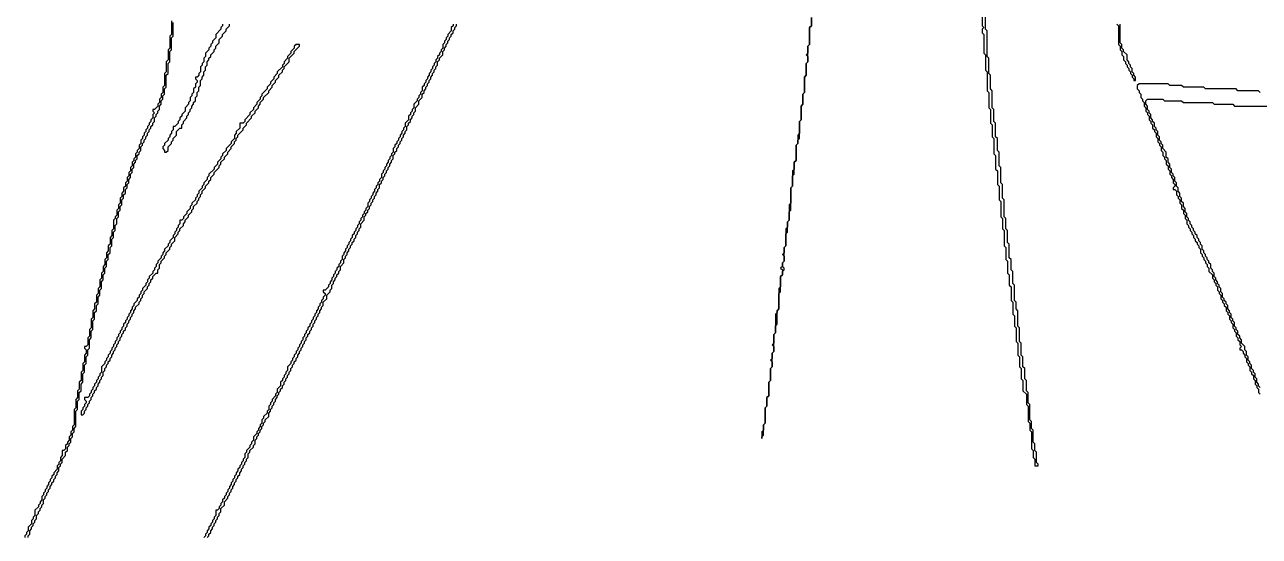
# Model space of a CAD drawing. Header units: metres. Extents: x 0 to 500, y 0 to 703.
# Drawn here: x 181.9 to 272.3, y 246.2 to 283.7 of the extents above; entities that cross this region are included whole.
import ezdxf

# ---------------------------------------------------------------- set-up
doc = ezdxf.new("R2010")
doc.units = ezdxf.units.M

msp = doc.modelspace()

# ---------------------------------------------------------------- linework, layer by layer
for points in [[(252, 285.125), (252, 283.625), (252.125, 283.5), (252, 283.375), (252, 283.125), (252.125, 283), (252.125, 281.625), (252.25, 281.5), (252.25, 280.375), (252.375, 280.25), (252.375, 278.875), (252.5, 278.75), (252.5, 277.625), (252.625, 277.5), (252.625, 276.5), (252.75, 276.375), (252.75, 275.5), (252.875, 275.375), (252.875, 274.25), (253, 274.125), (253, 273.125), (253.125, 273), (253.125, 272), (253.25, 271.875), (253.25, 270.875), (253.375, 270.75), (253.375, 269.625), (253.5, 269.5), (253.5, 268.75), (253.625, 268.625), (253.625, 267.5), (253.75, 267.375), (253.75, 266.5), (253.875, 266.375), (253.875, 265.5), (254, 265.375), (254, 264.625), (254.125, 264.5), (254.125, 263.5), (254.25, 263.375), (254.25, 262.5), (254.375, 262.375), (254.375, 261.625), (254.5, 261.5), (254.5, 260.5), (254.625, 260.375), (254.625, 259.5), (254.75, 259.375), (254.75, 258.625), (254.875, 258.5), (254.875, 257.75), (255, 257.625), (255, 256.875), (255.25, 256.625), (255.25, 255.875), (255.375, 255.75), (255.375, 254.625), (255.5, 254.5), (255.5, 254), (255.625, 253.875), (255.625, 252.625), (255.75, 252.5), (255.75, 252), (255.875, 251.875), (255.875, 251.375), (256.125, 251.375), (256.125, 251.5), (256, 251.625), (256, 252.375), (255.875, 252.5), (255.875, 253), (255.75, 253.125), (255.75, 254), (255.625, 254.125), (255.625, 254.625), (255.5, 254.75), (255.5, 255.875), (255.375, 256), (255.375, 256.75), (255.25, 256.875), (255.25, 257.625), (255.125, 257.75), (255.125, 258.5), (255, 258.625), (255, 259.375), (254.875, 259.5), (254.875, 260.375), (254.75, 260.5), (254.75, 261.5), (254.625, 261.625), (254.625, 262.75), (254.5, 262.875), (254.5, 263.375), (254.375, 263.5), (254.375, 264.625), (254.25, 264.75), (254.25, 265.625), (254.125, 265.75), (254.125, 266.5), (254, 266.625), (254, 267.625), (253.875, 267.75), (253.875, 268.625), (253.75, 268.75), (253.75, 269.5), (253.625, 269.625), (253.625, 270.875), (253.5, 271), (253.5, 272), (253.375, 272.125), (253.375, 273.25), (253.25, 273.375), (253.25, 274.375), (253.125, 274.5), (253.125, 275.375), (253, 275.5), (253, 276.5), (252.875, 276.625), (252.875, 277.5), (252.75, 277.625), (252.75, 278.875), (252.625, 279), (252.625, 280), (252.5, 280.125), (252.5, 281.25), (252.375, 281.375), (252.375, 283.25), (252.25, 283.375), (252.25, 284.875)], [(192.625, 284), (192.625, 283), (192.5, 282.875), (192.5, 282), (192.375, 281.875), (192.375, 281.125), (192.25, 281), (192.25, 280.25), (192.125, 280.125), (192.125, 279.25), (192, 279.125), (192, 278.75), (191.875, 278.625), (191.875, 278.375), (191.75, 278.25), (191.75, 278), (191.625, 277.875), (191.625, 277.75), (191.375, 277.5), (191.25, 277.5), (191.25, 277.375), (191.375, 277.25), (191.25, 277.125), (191.25, 276.875), (191.125, 276.75), (191.125, 276.625), (191, 276.5), (191, 276.375), (190.875, 276.25), (190.875, 276.125), (190.75, 276), (190.75, 275.875), (190.625, 275.75), (190.625, 275.625), (190.5, 275.5), (190.5, 275.375), (190.375, 275.25), (190.375, 275), (190.25, 274.875), (190.25, 274.625), (190.125, 274.5), (190.125, 274.375), (190, 274.25), (190, 274), (189.875, 273.875), (189.875, 273.75), (189.75, 273.625), (189.75, 273.375), (189.625, 273.25), (189.625, 273), (189.5, 272.875), (189.5, 272.625), (189.375, 272.5), (189.375, 272.25), (189.25, 272.125), (189.25, 271.875), (189.125, 271.75), (189.125, 271.5), (189, 271.375), (189, 271.125), (188.875, 271), (188.875, 270.625), (188.75, 270.5), (188.75, 270.25), (188.625, 270.125), (188.625, 269.75), (188.5, 269.625), (188.5, 269.5), (188.375, 269.375), (188.375, 268.75), (188.25, 268.625), (188.25, 268.25), (188.125, 268.125), (188.125, 267.625), (188, 267.5), (188, 267.125), (187.875, 267), (187.875, 266.625), (187.75, 266.5), (187.75, 266.125), (187.625, 266), (187.625, 265.625), (187.5, 265.5), (187.5, 265.125), (187.375, 265), (187.375, 264.5), (187.25, 264.375), (187.25, 264), (187.125, 263.875), (187.125, 263.375), (187, 263.25), (187, 262.875), (186.875, 262.75), (186.875, 262.25), (186.75, 262.125), (186.75, 261.5), (186.625, 261.375), (186.625, 260.875), (186.5, 260.75), (186.5, 260.25), (186.375, 260.125), (186.25, 260.125), (186.25, 260), (186.375, 259.875), (186.375, 259.625), (186.25, 259.5), (186.25, 259), (186.125, 258.875), (186.125, 258.375), (186, 258.25), (186, 257.625), (185.875, 257.5), (185.875, 257), (185.75, 256.875), (185.75, 256.375), (185.625, 256.25), (185.625, 255.625), (185.5, 255.5), (185.5, 254.375), (185.375, 254.25), (185.375, 254), (185.25, 253.875), (185.25, 253.625), (185.125, 253.5), (185.125, 253.25), (185, 253.125), (185, 253), (184.875, 252.875), (184.875, 252.625), (184.75, 252.5), (184.625, 252.5), (184.625, 252.125), (184.5, 252), (184.5, 251.75), (184.375, 251.625), (184.375, 251.5), (184.25, 251.375), (184.25, 251.125), (184, 250.875), (184, 250.75), (183.875, 250.625), (183.875, 250.5), (183.75, 250.375), (183.75, 250.25), (183.625, 250.125), (183.625, 250), (183.5, 249.875), (183.5, 249.75), (183.375, 249.625), (183.375, 249.5), (183.25, 249.375), (183.25, 249.25), (183.125, 249.125), (183.125, 248.875), (183, 248.75), (183, 248.625), (182.875, 248.5), (182.875, 248.375), (182.625, 248.125), (182.625, 247.75), (182.5, 247.625), (182.5, 247.5), (182.375, 247.375), (182.375, 247.125), (182.125, 246.875), (182.125, 246.625), (182, 246.5), (182, 246.375), (181.875, 246.25), (181.875, 246.125)], [(239.5, 284.25), (239.5, 283.625), (239.375, 283.5), (239.375, 282.25), (239.25, 282.125), (239.25, 281.625), (239.125, 281.5), (239.25, 281.375), (239.25, 281), (239.125, 280.875), (239.125, 280), (239, 279.875), (239, 278.75), (238.875, 278.625), (238.875, 277.875), (238.75, 277.75), (238.75, 276.75), (238.625, 276.625), (238.625, 275.75), (238.5, 275.625), (238.5, 275), (238.375, 274.875), (238.375, 273.75), (238.25, 273.625), (238.25, 273.125), (238.125, 273), (238.125, 271.875), (238, 271.75), (238, 270.625), (237.875, 270.5), (237.875, 269.375), (237.75, 269.25), (237.75, 268.875), (237.625, 268.75), (237.625, 267.5), (237.5, 267.375), (237.5, 267), (237.375, 266.875), (237.5, 266.75), (237.5, 266.375), (237.375, 266.25), (237.375, 266), (237.25, 265.875), (237.375, 265.75), (237.375, 265.375), (237.25, 265.25), (237.25, 264.5), (237.125, 264.375), (237.125, 262.875), (237, 262.75), (237, 262.625), (236.875, 262.5), (236.875, 261.125), (236.75, 261), (236.75, 260.375), (236.625, 260.25), (236.75, 260.125), (236.75, 259.75), (236.625, 259.625), (236.625, 259.25), (236.5, 259.125), (236.625, 259), (236.625, 258.625), (236.5, 258.5), (236.5, 257.625), (236.375, 257.5), (236.375, 256.5), (236.25, 256.375), (236.25, 255.75), (236.125, 255.625), (236.125, 254.5), (236, 254.375), (236, 254), (235.875, 253.875), (235.875, 253.375), (235.875, 253.5), (236, 253.625), (236, 254.375), (236.125, 254.5), (236.125, 255.625), (236.25, 255.75), (236.25, 256.375), (236.375, 256.5), (236.375, 257.5), (236.5, 257.625), (236.5, 258.5), (236.625, 258.625), (236.625, 259.625), (236.75, 259.75), (236.75, 261), (236.875, 261.125), (236.875, 261.625), (237, 261.75), (237, 262.75), (237.125, 262.875), (237.125, 264), (237.25, 264.125), (237.25, 265.25), (237.375, 265.375), (237.375, 265.625), (237.5, 265.75), (237.5, 265.875), (237.375, 266), (237.375, 266.25), (237.5, 266.375), (237.5, 267.375), (237.625, 267.5), (237.625, 268.375), (237.75, 268.5), (237.75, 269.25), (237.875, 269.375), (237.875, 270), (238, 270.125), (238, 271.75), (238.125, 271.875), (238.125, 272.625), (238.25, 272.75), (238.25, 273.625), (238.375, 273.75), (238.375, 274.875), (238.5, 275), (238.5, 275.25), (238.625, 275.375), (238.625, 276.625), (238.75, 276.75), (238.75, 277.75), (238.875, 277.875), (238.875, 278.625), (239, 278.75), (239, 279.875), (239.125, 280), (239.125, 280.875), (239.25, 281), (239.25, 282.125), (239.375, 282.25), (239.375, 283.5), (239.5, 283.625), (239.5, 284.25)], [(182.125, 246.125), (182.125, 246.25), (182.25, 246.375), (182.25, 246.625), (182.375, 246.75), (182.375, 246.875), (182.5, 247), (182.5, 247.125), (182.625, 247.25), (182.625, 247.375), (182.75, 247.5), (182.75, 247.75), (182.875, 247.875), (182.875, 248), (183, 248.125), (183, 248.25), (183.125, 248.375), (183.125, 248.5), (183.25, 248.625), (183.25, 248.875), (183.375, 249), (183.375, 249.125), (183.5, 249.25), (183.5, 249.375), (183.625, 249.5), (183.625, 249.625), (183.75, 249.75), (183.75, 249.875), (183.875, 250), (183.875, 250.125), (184, 250.25), (184, 250.375), (184.125, 250.5), (184.125, 250.625), (184.25, 250.75), (184.25, 250.875), (184.375, 251), (184.375, 251.25), (184.5, 251.375), (184.5, 251.5), (184.625, 251.625), (184.625, 251.875), (184.875, 252.125), (184.875, 252.375), (185, 252.5), (185, 252.75), (185.125, 252.875), (185.125, 253), (185.25, 253.125), (185.25, 253.375), (185.375, 253.5), (185.375, 253.75), (185.5, 253.875), (185.5, 254.125), (185.625, 254.25), (185.625, 255.375), (185.75, 255.5), (185.75, 256.125), (185.875, 256.25), (185.875, 256.75), (186, 256.875), (186, 257.375), (186.125, 257.5), (186.125, 258.125), (186.25, 258.25), (186.25, 258.75), (186.375, 258.875), (186.375, 259.375), (186.5, 259.5), (186.5, 259.875), (186.625, 260), (186.625, 260.625), (186.75, 260.75), (186.75, 261.25), (186.875, 261.375), (186.875, 262), (187, 262.125), (187, 262.625), (187.125, 262.75), (187.125, 263.125), (187.25, 263.25), (187.25, 263.75), (187.375, 263.875), (187.375, 264.25), (187.5, 264.375), (187.5, 264.875), (187.625, 265), (187.625, 265.375), (187.75, 265.5), (187.75, 265.875), (187.875, 266), (187.875, 266.375), (188, 266.5), (188, 266.875), (188.125, 267), (188.125, 267.375), (188.25, 267.5), (188.25, 268), (188.375, 268.125), (188.375, 268.5), (188.5, 268.625), (188.5, 269), (188.625, 269.125), (188.625, 269.5), (188.75, 269.625), (188.75, 270), (188.875, 270.125), (188.875, 270.375), (189, 270.5), (189, 270.875), (189.125, 271), (189.125, 271.25), (189.25, 271.375), (189.25, 271.625), (189.375, 271.75), (189.375, 272), (189.5, 272.125), (189.5, 272.375), (189.625, 272.5), (189.625, 272.75), (189.75, 272.875), (189.75, 273.125), (189.875, 273.25), (189.875, 273.5), (190, 273.625), (190, 273.75), (190.125, 273.875), (190.125, 274.125), (190.25, 274.25), (190.25, 274.375), (190.375, 274.5), (190.375, 274.75), (190.5, 274.875), (190.5, 275), (190.625, 275.125), (190.625, 275.25), (190.75, 275.375), (190.75, 275.5), (190.875, 275.625), (190.875, 275.75), (191, 275.875), (191, 276), (191.125, 276.125), (191.125, 276.25), (191.25, 276.375), (191.25, 276.5), (191.375, 276.625), (191.375, 276.875), (191.5, 277), (191.5, 277.125), (191.625, 277.25), (191.625, 277.375), (191.75, 277.5), (191.75, 277.75), (191.875, 277.875), (191.875, 278.125), (192, 278.25), (192, 278.5), (192.125, 278.625), (192.125, 279), (192.25, 279.125), (192.25, 280), (192.375, 280.125), (192.375, 280.875), (192.5, 281), (192.5, 281.75), (192.625, 281.875), (192.625, 282.75), (192.75, 282.875), (192.75, 283.875)], [(196.375, 283.75), (196.375, 283.625), (196.25, 283.5), (196.25, 283.375), (195.875, 283), (195.875, 282.75), (195.625, 282.5), (195.625, 282.375), (195.5, 282.25), (195.5, 282.125), (195.375, 282), (195.375, 281.875), (195.125, 281.625), (195.125, 281.375), (195, 281.25), (195, 281), (194.875, 280.875), (194.875, 280.75), (194.75, 280.625), (194.75, 280.25), (194.625, 280.125), (194.625, 280), (194.5, 279.875), (194.375, 279.875), (194.375, 279.75), (194.5, 279.625), (194.5, 279.5), (194.375, 279.375), (194.375, 279.125), (194.25, 279), (194.25, 278.75), (194.125, 278.625), (194.125, 278.5), (194, 278.375), (194, 278.125), (193.875, 278), (193.875, 277.875), (193.625, 277.625), (193.625, 277.375), (193.375, 277.125), (193.375, 277), (193.25, 276.875), (193.25, 276.75), (193.125, 276.625), (193.125, 276.5), (192.875, 276.25), (192.75, 276.25), (192.75, 276), (192.625, 275.875), (192.625, 275.75), (192.5, 275.625), (192.5, 275.5), (192.375, 275.375), (192.375, 275.25), (192.125, 275), (192.125, 274.875), (192, 274.75), (192, 274.625), (192.125, 274.5), (192.125, 274.375), (192.25, 274.375), (192.375, 274.5), (192.375, 274.75), (192.625, 275), (192.625, 275.125), (192.75, 275.25), (192.75, 275.375), (193, 275.625), (193, 275.875), (193.25, 276.125), (193.375, 276.125), (193.375, 276.375), (193.5, 276.5), (193.5, 276.625), (193.75, 276.875), (193.75, 277), (193.875, 277.125), (193.875, 277.25), (194, 277.375), (194, 277.5), (194.125, 277.625), (194.125, 277.75), (194.25, 277.875), (194.25, 278), (194.375, 278.125), (194.375, 278.375), (194.5, 278.5), (194.5, 278.75), (194.625, 278.875), (194.625, 279.125), (194.75, 279.25), (194.75, 279.625), (194.875, 279.75), (194.875, 279.875), (195, 280), (195, 280.25), (195.125, 280.375), (195.125, 280.625), (195.25, 280.75), (195.25, 281), (195.375, 281.125), (195.375, 281.25), (195.5, 281.375), (195.5, 281.5), (195.75, 281.75), (195.75, 281.875), (195.875, 282), (195.875, 282.125), (196.125, 282.375), (196.125, 282.625), (196.375, 282.875), (196.375, 283), (196.625, 283.25), (196.625, 283.375), (196.875, 283.625), (196.875, 283.75)], [(213.25, 283.75), (213.25, 283.625), (213.125, 283.5), (213.125, 283.25), (212.875, 283), (212.875, 282.875), (212.75, 282.75), (212.75, 282.625), (212.625, 282.5), (212.625, 282.375), (212.5, 282.25), (212.5, 282), (212.375, 281.875), (212.375, 281.75), (212.25, 281.625), (212.25, 281.5), (212.125, 281.375), (212.125, 281.25), (212, 281.125), (212, 281), (211.875, 280.875), (211.875, 280.75), (211.75, 280.625), (211.75, 280.5), (211.625, 280.375), (211.625, 280.25), (211.5, 280.125), (211.5, 280), (211.375, 279.875), (211.375, 279.75), (211.25, 279.625), (211.25, 279.5), (211.125, 279.375), (211.125, 279.25), (211, 279.125), (211, 278.875), (210.875, 278.75), (210.875, 278.625), (210.75, 278.5), (210.75, 278.375), (210.625, 278.25), (210.625, 278.125), (210.375, 277.875), (210.375, 277.625), (210.25, 277.5), (210.25, 277.375), (210.125, 277.25), (210.125, 277.125), (210, 277), (210, 276.75), (209.75, 276.5), (209.75, 276.25), (209.625, 276.125), (209.625, 276), (209.5, 275.875), (209.5, 275.75), (209.375, 275.625), (209.375, 275.5), (209.25, 275.375), (209.25, 275.25), (209.125, 275.125), (209.125, 275), (209, 274.875), (209, 274.75), (208.875, 274.625), (208.875, 274.375), (208.75, 274.25), (208.75, 274.125), (208.625, 274), (208.625, 273.875), (208.5, 273.75), (208.5, 273.625), (208.375, 273.5), (208.375, 273.375), (208.25, 273.25), (208.25, 273.125), (208.125, 273), (208.125, 272.875), (208, 272.75), (208, 272.5), (207.875, 272.375), (207.875, 272.25), (207.75, 272.125), (207.75, 272), (207.625, 271.875), (207.625, 271.75), (207.5, 271.625), (207.5, 271.5), (207.375, 271.375), (207.375, 271.25), (207.25, 271.125), (207.25, 271), (207.125, 270.875), (207.125, 270.75), (207, 270.625), (207, 270.375), (206.875, 270.25), (206.875, 270.125), (206.75, 270), (206.75, 269.875), (206.625, 269.75), (206.625, 269.625), (206.5, 269.5), (206.5, 269.375), (206.375, 269.25), (206.375, 269.125), (206.25, 269), (206.25, 268.875), (206.125, 268.75), (206.125, 268.625), (206, 268.5), (206, 268.375), (205.875, 268.25), (205.875, 268.125), (205.75, 268), (205.75, 267.875), (205.625, 267.75), (205.625, 267.625), (205.5, 267.5), (205.5, 267.375), (205.375, 267.25), (205.375, 267.125), (205.25, 267), (205.25, 266.875), (205.125, 266.75), (205.125, 266.5), (205, 266.375), (205, 266.25), (204.875, 266.125), (204.875, 266), (204.75, 265.875), (204.75, 265.75), (204.625, 265.625), (204.625, 265.5), (204.5, 265.375), (204.5, 265.25), (204.375, 265.125), (204.375, 265), (204.25, 264.875), (204.25, 264.75), (204.125, 264.625), (204.125, 264.5), (203.875, 264.25), (203.75, 264.25), (203.75, 264.125), (203.875, 264), (203.875, 263.875), (203.75, 263.75), (203.75, 263.625), (203.625, 263.5), (203.625, 263.375), (203.5, 263.25), (203.5, 263.125), (203.375, 263), (203.375, 262.875), (203.25, 262.75), (203.25, 262.625), (203.125, 262.5), (203.125, 262.375), (203, 262.25), (203, 262.125), (202.875, 262), (202.875, 261.875), (202.75, 261.75), (202.75, 261.625), (202.625, 261.5), (202.625, 261.375), (202.5, 261.25), (202.5, 261.125), (202.375, 261), (202.375, 260.875), (202.25, 260.75), (202.25, 260.625), (202.125, 260.5), (202.125, 260.375), (202, 260.25), (202, 260.125), (201.875, 260), (201.875, 259.875), (201.75, 259.75), (201.75, 259.625), (201.625, 259.5), (201.625, 259.375), (201.5, 259.25), (201.5, 259.125), (201.375, 259), (201.375, 258.875), (201.125, 258.625), (201.125, 258.375), (201, 258.25), (201, 258.125), (200.875, 258), (200.875, 257.875), (200.75, 257.75), (200.75, 257.625), (200.625, 257.5), (200.625, 257.25), (200.375, 257), (200.375, 256.75), (200.25, 256.625), (200.25, 256.5), (200, 256.25), (200, 256.125), (199.875, 256), (199.875, 255.875), (199.75, 255.75), (199.75, 255.5), (199.625, 255.375), (199.625, 255.25), (199.375, 255), (199.375, 254.875), (199.25, 254.75), (199.25, 254.5), (199.125, 254.375), (199.125, 254.25), (199, 254.125), (199, 254), (198.875, 253.875), (198.875, 253.75), (198.625, 253.5), (198.625, 253.25), (198.5, 253.125), (198.5, 253), (198.375, 252.875), (198.375, 252.75), (198.125, 252.5), (198.125, 252.375), (198, 252.25), (198, 252), (197.875, 251.875), (197.875, 251.75), (197.75, 251.625), (197.75, 251.5), (197.625, 251.375), (197.625, 251.25), (197.5, 251.125), (197.5, 251), (197.375, 250.875), (197.375, 250.75), (197.25, 250.625), (197.25, 250.5), (197.125, 250.375), (197.125, 250.25), (197, 250.125), (197, 250), (196.875, 249.875), (196.875, 249.75), (196.75, 249.625), (196.75, 249.5), (196.625, 249.375), (196.625, 249.25), (196.5, 249.125), (196.5, 249), (196.375, 248.875), (196.375, 248.75), (196.25, 248.625), (196.25, 248.5), (196.125, 248.375), (196.125, 248.25), (196, 248.125), (195.875, 248.125), (195.875, 247.75), (195.75, 247.625), (195.75, 247.5), (195.625, 247.375), (195.625, 247.25), (195.5, 247.125), (195.5, 247), (195.375, 246.875), (195.375, 246.75), (195.25, 246.625), (195.25, 246.5), (195.125, 246.375), (195.125, 246.25), (195, 246.125)], [(195.25, 246.125), (195.375, 246.25), (195.375, 246.375), (195.5, 246.5), (195.5, 246.625), (195.625, 246.75), (195.625, 246.875), (195.75, 247), (195.75, 247.125), (195.875, 247.25), (195.875, 247.375), (196, 247.5), (196, 247.625), (196.125, 247.75), (196.125, 247.875), (196.25, 248), (196.25, 248.25), (196.5, 248.5), (196.5, 248.75), (196.75, 249), (196.75, 249.125), (196.875, 249.25), (196.875, 249.375), (197, 249.5), (197, 249.625), (197.125, 249.75), (197.125, 249.875), (197.25, 250), (197.25, 250.125), (197.375, 250.25), (197.375, 250.375), (197.5, 250.5), (197.5, 250.625), (197.625, 250.75), (197.625, 250.875), (197.75, 251), (197.75, 251.125), (197.875, 251.25), (197.875, 251.375), (198, 251.5), (198, 251.625), (198.125, 251.75), (198.125, 251.875), (198.25, 252), (198.25, 252.25), (198.375, 252.375), (198.375, 252.5), (198.625, 252.75), (198.625, 252.875), (198.75, 253), (198.75, 253.25), (198.875, 253.375), (198.875, 253.5), (199, 253.625), (199, 253.75), (199.125, 253.875), (199.125, 254), (199.25, 254.125), (199.25, 254.25), (199.375, 254.375), (199.375, 254.5), (199.5, 254.625), (199.5, 254.75), (199.75, 255), (199.75, 255.25), (199.875, 255.375), (199.875, 255.5), (200, 255.625), (200, 255.75), (200.125, 255.875), (200.125, 256), (200.25, 256.125), (200.25, 256.25), (200.375, 256.375), (200.375, 256.5), (200.5, 256.625), (200.5, 256.75), (200.625, 256.875), (200.625, 257), (200.75, 257.125), (200.75, 257.25), (200.875, 257.375), (200.875, 257.5), (201, 257.625), (201, 257.75), (201.125, 257.875), (201.125, 258), (201.25, 258.125), (201.25, 258.25), (201.375, 258.375), (201.375, 258.5), (201.5, 258.625), (201.5, 258.75), (201.625, 258.875), (201.625, 259), (201.75, 259.125), (201.75, 259.25), (201.875, 259.375), (201.875, 259.5), (202, 259.625), (202, 259.75), (202.125, 259.875), (202.125, 260), (202.25, 260.125), (202.25, 260.25), (202.375, 260.375), (202.375, 260.5), (202.5, 260.625), (202.5, 260.75), (202.625, 260.875), (202.625, 261), (202.75, 261.125), (202.75, 261.25), (202.875, 261.375), (202.875, 261.5), (203, 261.625), (203, 261.75), (203.125, 261.875), (203.125, 262), (203.25, 262.125), (203.25, 262.25), (203.375, 262.375), (203.375, 262.5), (203.5, 262.625), (203.5, 262.75), (203.625, 262.875), (203.625, 263), (203.75, 263.125), (203.75, 263.375), (204, 263.625), (204, 263.875), (204.25, 264.125), (204.25, 264.25), (204.375, 264.375), (204.375, 264.625), (204.5, 264.75), (204.5, 264.875), (204.625, 265), (204.625, 265.125), (204.75, 265.25), (204.75, 265.375), (204.875, 265.5), (204.875, 265.625), (205, 265.75), (205, 266), (205.25, 266.25), (205.25, 266.5), (205.375, 266.625), (205.375, 266.75), (205.5, 266.875), (205.5, 267), (205.625, 267.125), (205.625, 267.25), (205.75, 267.375), (205.75, 267.5), (205.875, 267.625), (205.875, 267.75), (206, 267.875), (206, 268), (206.125, 268.125), (206.125, 268.25), (206.25, 268.375), (206.25, 268.5), (206.375, 268.625), (206.375, 268.75), (206.5, 268.875), (206.5, 269.125), (206.75, 269.375), (206.75, 269.625), (206.875, 269.75), (206.875, 269.875), (207, 270), (207, 270.125), (207.125, 270.25), (207.125, 270.375), (207.25, 270.5), (207.25, 270.625), (207.375, 270.75), (207.375, 270.875), (207.5, 271), (207.5, 271.125), (207.625, 271.25), (207.625, 271.375), (207.75, 271.5), (207.75, 271.625), (207.875, 271.75), (207.875, 272), (208, 272.125), (208, 272.25), (208.125, 272.375), (208.125, 272.5), (208.25, 272.625), (208.25, 272.75), (208.375, 272.875), (208.375, 273), (208.5, 273.125), (208.5, 273.25), (208.625, 273.375), (208.625, 273.5), (208.75, 273.625), (208.75, 273.75), (208.875, 273.875), (208.875, 274.125), (209, 274.25), (209, 274.375), (209.125, 274.5), (209.125, 274.625), (209.25, 274.75), (209.25, 274.875), (209.375, 275), (209.375, 275.125), (209.5, 275.25), (209.5, 275.375), (209.625, 275.5), (209.625, 275.625), (209.75, 275.75), (209.75, 275.875), (209.875, 276), (209.875, 276.25), (210, 276.375), (210, 276.5), (210.125, 276.625), (210.125, 276.75), (210.25, 276.875), (210.25, 277), (210.375, 277.125), (210.375, 277.25), (210.5, 277.375), (210.5, 277.625), (210.75, 277.875), (210.75, 278.125), (211, 278.375), (211, 278.625), (211.125, 278.75), (211.125, 278.875), (211.25, 279), (211.25, 279.125), (211.375, 279.25), (211.375, 279.375), (211.5, 279.5), (211.5, 279.625), (211.625, 279.75), (211.625, 279.875), (211.75, 280), (211.75, 280.125), (211.875, 280.25), (211.875, 280.375), (212, 280.5), (212, 280.625), (212.125, 280.75), (212.125, 281), (212.25, 281.125), (212.25, 281.25), (212.5, 281.5), (212.5, 281.75), (212.625, 281.875), (212.625, 282), (212.75, 282.125), (212.75, 282.25), (212.875, 282.375), (212.875, 282.5), (213, 282.625), (213, 282.75), (213.125, 282.875), (213.125, 283), (213.25, 283.125), (213.25, 283.25), (213.375, 283.375), (213.375, 283.5), (213.5, 283.625), (213.5, 283.75)], [(261.875, 283.75), (262, 283.625), (262, 282.25), (262.125, 282.125), (262.125, 281.875), (262.25, 281.75), (262.25, 281.5), (262.375, 281.375), (262.375, 281.125), (262.5, 281), (262.5, 280.875), (262.625, 280.75), (262.625, 280.625), (262.75, 280.5), (262.75, 280.375), (262.875, 280.25), (262.875, 280.125), (263, 280), (263, 279.875), (263.125, 279.75), (263.125, 279.625), (263.25, 279.625), (263.25, 279.875), (263.125, 280), (263.125, 280.125), (263, 280.25), (263, 280.5), (262.875, 280.625), (262.875, 280.75), (262.75, 280.875), (262.75, 281), (262.625, 281.125), (262.625, 281.5), (262.375, 281.75), (262.375, 281.875), (262.25, 282), (262.25, 282.25), (262.125, 282.375), (262.125, 283.75)], [(272.375, 278.75), (272.25, 278.875), (270.75, 278.875), (270.625, 279), (268.375, 279), (268.25, 279.125), (266.75, 279.125), (266.625, 279.25), (265.75, 279.25), (265.625, 279.375), (263.5, 279.375), (263.375, 279.25), (263.375, 279), (263.5, 278.875), (263.5, 278.75), (263.625, 278.625), (263.625, 278.375), (263.75, 278.25), (263.75, 278.125), (263.875, 278), (263.875, 277.75), (264, 277.625), (264, 277.375), (264.125, 277.25), (264.125, 277.125), (264.25, 277), (264.25, 276.75), (264.375, 276.625), (264.375, 276.5), (264.5, 276.375), (264.5, 276.125), (264.625, 276), (264.625, 275.875), (264.75, 275.75), (264.75, 275.5), (264.875, 275.375), (264.875, 275.125), (265, 275), (265, 274.875), (265.125, 274.75), (265.125, 274.5), (265.25, 274.375), (265.25, 274.125), (265.375, 274), (265.375, 273.875), (265.5, 273.75), (265.5, 273.5), (265.625, 273.375), (265.625, 273.125), (265.75, 273), (265.75, 272.75), (265.875, 272.625), (265.875, 272.5), (266, 272.375), (266, 272.125), (266.125, 272), (266.125, 271.875), (266, 271.75), (266, 271.625), (266.125, 271.625), (266.25, 271.5), (266.25, 271.25), (266.375, 271.125), (266.375, 271), (266.5, 270.875), (266.5, 270.625), (266.625, 270.5), (266.625, 270.25), (266.75, 270.125), (266.75, 269.875), (266.875, 269.75), (266.875, 269.5), (267, 269.375), (267, 269.125), (267.125, 269), (267.125, 268.875), (267.25, 268.75), (267.25, 268.625), (267.375, 268.5), (267.375, 268.375), (267.5, 268.25), (267.5, 268.125), (267.625, 268), (267.625, 267.875), (267.75, 267.75), (267.75, 267.625), (267.875, 267.5), (267.875, 267.375), (268, 267.25), (268, 267), (268.125, 266.875), (268.125, 266.75), (268.25, 266.625), (268.25, 266.5), (268.375, 266.375), (268.375, 266.25), (268.5, 266.125), (268.5, 266), (268.625, 265.875), (268.625, 265.625), (268.875, 265.375), (268.875, 265.125), (269, 265), (269, 264.875), (269.125, 264.75), (269.125, 264.625), (269.25, 264.5), (269.25, 264.25), (269.375, 264.125), (269.375, 264), (269.5, 263.875), (269.5, 263.625), (269.625, 263.5), (269.625, 263.375), (269.75, 263.25), (269.75, 263.125), (269.875, 263), (269.875, 262.75), (270, 262.625), (270, 262.5), (270.125, 262.375), (270.125, 262.125), (270.25, 262), (270.25, 261.875), (270.375, 261.75), (270.375, 261.5), (270.5, 261.375), (270.5, 261.25), (270.625, 261.125), (270.625, 260.875), (270.75, 260.75), (270.75, 260.625), (270.875, 260.5), (270.875, 260.25), (271, 260.125), (270.875, 260), (270.875, 259.875), (271, 259.875), (271.125, 259.75), (271.125, 259.625), (271.25, 259.5), (271.25, 259.375), (271.375, 259.25), (271.375, 259), (271.5, 258.875), (271.5, 258.75), (271.625, 258.625), (271.625, 258.375), (271.75, 258.25), (271.75, 258.125), (271.875, 258), (271.875, 257.75), (272, 257.625), (272, 257.375), (272.125, 257.25), (272.125, 257.125), (272.25, 257), (272.25, 256.75), (272.375, 256.625)], [(272.375, 257.125), (272.25, 257.25), (272.25, 257.375), (272.125, 257.5), (272.125, 257.75), (272, 257.875), (272, 258.125), (271.875, 258.25), (271.875, 258.375), (271.75, 258.5), (271.75, 258.75), (271.625, 258.875), (271.625, 259), (271.5, 259.125), (271.5, 259.375), (271.375, 259.5), (271.375, 259.75), (271.25, 259.875), (271.25, 260.125), (271, 260.375), (271, 260.625), (270.875, 260.75), (270.875, 260.875), (270.75, 261), (270.75, 261.25), (270.625, 261.375), (270.625, 261.5), (270.5, 261.625), (270.5, 261.875), (270.375, 262), (270.375, 262.125), (270.25, 262.25), (270.25, 262.5), (270.125, 262.625), (270.125, 262.75), (270, 262.875), (270, 263.125), (269.875, 263.25), (269.875, 263.375), (269.75, 263.5), (269.75, 263.625), (269.625, 263.75), (269.625, 264), (269.5, 264.125), (269.5, 264.375), (269.375, 264.5), (269.375, 264.625), (269.25, 264.75), (269.25, 264.875), (269.125, 265), (269.125, 265.125), (269, 265.25), (269, 265.5), (268.875, 265.625), (268.875, 265.75), (268.75, 265.875), (268.75, 266.125), (268.625, 266.25), (268.625, 266.375), (268.5, 266.5), (268.5, 266.625), (268.375, 266.75), (268.375, 266.875), (268.25, 267), (268.25, 267.125), (268.125, 267.25), (268.125, 267.5), (268, 267.625), (268, 267.75), (267.875, 267.875), (267.875, 268), (267.75, 268.125), (267.75, 268.25), (267.625, 268.375), (267.625, 268.5), (267.5, 268.625), (267.5, 268.75), (267.375, 268.875), (267.375, 269), (267.25, 269.125), (267.25, 269.25), (267.125, 269.375), (267.125, 269.5), (267, 269.625), (267, 269.875), (266.875, 270), (266.875, 270.25), (266.75, 270.375), (266.75, 270.625), (266.625, 270.75), (266.625, 271), (266.5, 271.125), (266.5, 271.375), (266.375, 271.5), (266.375, 271.75), (266.25, 271.875), (266.25, 272.125), (266.125, 272.25), (266.125, 272.5), (266, 272.625), (266, 272.75), (265.875, 272.875), (265.875, 273.125), (265.75, 273.25), (265.75, 273.5), (265.625, 273.625), (265.625, 273.875), (265.5, 274), (265.5, 274.375), (265.25, 274.625), (265.25, 274.875), (265.125, 275), (265.125, 275.125), (265, 275.25), (265, 275.5), (264.875, 275.625), (264.875, 275.875), (264.75, 276), (264.75, 276.125), (264.625, 276.25), (264.625, 276.5), (264.5, 276.625), (264.5, 276.75), (264.375, 276.875), (264.375, 277.125), (264.25, 277.25), (264.25, 277.375), (264.125, 277.5), (264.125, 277.75), (264, 277.875), (264, 278.125), (264.125, 278.25), (265.25, 278.25), (265.375, 278.125), (266.625, 278.125), (266.75, 278), (268.875, 278), (269, 277.875), (270.375, 277.875), (270.5, 277.75), (272.875, 277.75)]]:
    msp.add_lwpolyline(points)
msp.add_lwpolyline([(201.75, 282.25), (201.625, 282.125), (201.625, 282), (201.375, 281.75), (201.375, 281.625), (201.125, 281.375), (201.125, 281.25), (200.875, 281), (200.875, 280.875), (200.75, 280.75), (200.75, 280.625), (200.375, 280.25), (200.375, 280.125), (200.125, 279.875), (200.125, 279.75), (199.875, 279.5), (199.875, 279.375), (199.625, 279.125), (199.625, 279), (199.25, 278.625), (199.25, 278.5), (199.125, 278.375), (199.125, 278.25), (198.875, 278), (198.875, 277.875), (198.625, 277.625), (198.625, 277.5), (198.375, 277.25), (198.375, 277.125), (198, 276.75), (198, 276.625), (197.875, 276.5), (197.625, 276.5), (197.625, 276.125), (197.375, 275.875), (197.375, 275.75), (197.25, 275.625), (197.25, 275.375), (197, 275.125), (197, 275), (196.625, 274.625), (196.625, 274.5), (196.375, 274.25), (196.375, 274.125), (196.25, 274), (196.25, 273.875), (196, 273.625), (196, 273.5), (195.75, 273.25), (195.75, 273.125), (195.375, 272.75), (195.375, 272.625), (195.25, 272.5), (195.25, 272.375), (195, 272.125), (195, 272), (194.875, 271.875), (194.875, 271.75), (194.625, 271.5), (194.625, 271.375), (194.5, 271.25), (194.5, 271.125), (194.375, 271), (194.375, 270.875), (194.125, 270.625), (194.125, 270.5), (194, 270.375), (194, 270.25), (193.75, 270), (193.75, 269.875), (193.5, 269.625), (193.5, 269.5), (193.375, 269.375), (193.25, 269.375), (193.25, 269.125), (193.125, 269), (193.125, 268.875), (193, 268.75), (193, 268.625), (192.875, 268.5), (192.875, 268.375), (192.75, 268.25), (192.75, 268.125), (192.5, 267.875), (192.5, 267.75), (192.375, 267.625), (192.375, 267.5), (192.125, 267.25), (192.125, 267.125), (192, 267), (192, 266.875), (191.875, 266.75), (191.875, 266.625), (191.625, 266.375), (191.625, 266.25), (191.5, 266.125), (191.5, 266), (191.375, 265.875), (191.375, 265.75), (191.25, 265.625), (191.25, 265.5), (191, 265.25), (191, 265.125), (190.875, 265), (190.875, 264.875), (190.75, 264.75), (190.75, 264.625), (190.5, 264.375), (190.5, 264.25), (190.375, 264.125), (190.375, 264), (190.25, 263.875), (190.25, 263.75), (190.125, 263.625), (190.125, 263.5), (189.875, 263.25), (189.875, 263.125), (189.75, 263), (189.75, 262.875), (189.625, 262.75), (189.625, 262.625), (189.5, 262.5), (189.5, 262.375), (189.375, 262.25), (189.375, 262.125), (189.25, 262), (189.25, 261.875), (189.125, 261.75), (189.125, 261.625), (189, 261.5), (189, 261.375), (188.875, 261.25), (188.875, 261.125), (188.75, 261), (188.75, 260.875), (188.625, 260.75), (188.625, 260.625), (188.5, 260.5), (188.5, 260.375), (188.375, 260.25), (188.375, 260.125), (188.25, 260), (188.25, 259.875), (188.125, 259.75), (188.125, 259.625), (188, 259.5), (188, 259.375), (187.875, 259.25), (187.875, 259.125), (187.75, 259), (187.75, 258.875), (187.5, 258.625), (187.5, 258.25), (187.375, 258.125), (187.375, 258), (187.25, 257.875), (187.25, 257.75), (187.125, 257.625), (187.125, 257.5), (187, 257.375), (187, 257.25), (186.875, 257.125), (186.875, 257), (186.75, 256.875), (186.75, 256.75), (186.625, 256.625), (186.625, 256.5), (186.5, 256.375), (186.25, 256.375), (186.25, 256.25), (186.375, 256.125), (186.375, 256), (186.25, 255.875), (186.25, 255.75), (186.125, 255.625), (186.125, 255.5), (186, 255.375), (186, 255.125), (186.125, 255.125), (186.25, 255.25), (186.25, 255.375), (186.375, 255.5), (186.375, 255.625), (186.5, 255.75), (186.5, 255.875), (186.625, 256), (186.625, 256.125), (186.75, 256.25), (186.75, 256.375), (186.875, 256.5), (186.875, 256.625), (187, 256.75), (187, 256.875), (187.125, 257), (187.125, 257.125), (187.25, 257.25), (187.25, 257.375), (187.375, 257.5), (187.375, 257.625), (187.5, 257.75), (187.5, 257.875), (187.625, 258), (187.625, 258.25), (187.75, 258.375), (187.75, 258.5), (187.875, 258.625), (187.875, 258.75), (188, 258.875), (188, 259), (188.125, 259.125), (188.125, 259.25), (188.25, 259.375), (188.25, 259.5), (188.375, 259.625), (188.375, 259.75), (188.5, 259.875), (188.5, 260), (188.625, 260.125), (188.625, 260.25), (188.75, 260.375), (188.75, 260.5), (188.875, 260.625), (188.875, 260.75), (189, 260.875), (189, 261), (189.125, 261.125), (189.125, 261.25), (189.25, 261.375), (189.25, 261.5), (189.375, 261.625), (189.375, 261.75), (189.5, 261.875), (189.5, 262), (189.625, 262.125), (189.625, 262.25), (189.75, 262.375), (189.75, 262.5), (189.875, 262.625), (189.875, 262.75), (190, 262.875), (190, 263), (190.25, 263.25), (190.25, 263.375), (190.375, 263.5), (190.375, 263.625), (190.5, 263.75), (190.5, 263.875), (190.625, 264), (190.625, 264.125), (190.875, 264.375), (190.875, 264.5), (191, 264.625), (191, 264.75), (191.125, 264.875), (191.125, 265), (191.25, 265.125), (191.25, 265.25), (191.5, 265.5), (191.625, 265.5), (191.625, 265.75), (191.75, 265.875), (191.75, 266.125), (191.875, 266.25), (191.875, 266.375), (192.125, 266.625), (192.125, 266.75), (192.25, 266.875), (192.25, 267), (192.5, 267.25), (192.5, 267.375), (192.625, 267.5), (192.625, 267.625), (192.875, 267.875), (192.875, 268.125), (193.125, 268.375), (193.125, 268.5), (193.25, 268.625), (193.25, 268.75), (193.5, 269), (193.5, 269.125), (193.625, 269.25), (193.625, 269.375), (193.875, 269.625), (193.875, 269.75), (194.125, 270), (194.125, 270.125), (194.25, 270.25), (194.25, 270.375), (194.5, 270.625), (194.5, 270.75), (194.625, 270.875), (194.625, 271), (194.75, 271.125), (194.75, 271.25), (194.875, 271.375), (194.875, 271.5), (195.125, 271.75), (195.125, 271.875), (195.375, 272.125), (195.375, 272.25), (195.5, 272.375), (195.5, 272.5), (195.75, 272.75), (195.75, 272.875), (196.125, 273.25), (196.125, 273.375), (196.25, 273.5), (196.25, 273.625), (196.5, 273.875), (196.5, 274), (196.75, 274.25), (196.75, 274.375), (197, 274.625), (197, 274.75), (197.25, 275), (197.25, 275.125), (197.375, 275.25), (197.375, 275.375), (197.5, 275.5), (197.5, 275.625), (197.875, 276), (197.875, 276.125), (198.125, 276.375), (198.125, 276.5), (198.5, 276.875), (198.5, 277), (198.75, 277.25), (198.75, 277.375), (199, 277.625), (199, 277.75), (199.125, 277.875), (199.125, 278), (199.375, 278.25), (199.375, 278.375), (199.75, 278.75), (199.75, 278.875), (200, 279.125), (200, 279.25), (200.25, 279.5), (200.25, 279.625), (200.5, 279.875), (200.5, 280), (200.75, 280.25), (200.75, 280.375), (200.875, 280.5), (200.875, 280.625), (201.25, 281), (201.25, 281.25), (201.625, 281.625), (201.625, 281.75), (202, 282.125), (202, 282.25)], close=True)

doc.saveas('drawing.dxf')
